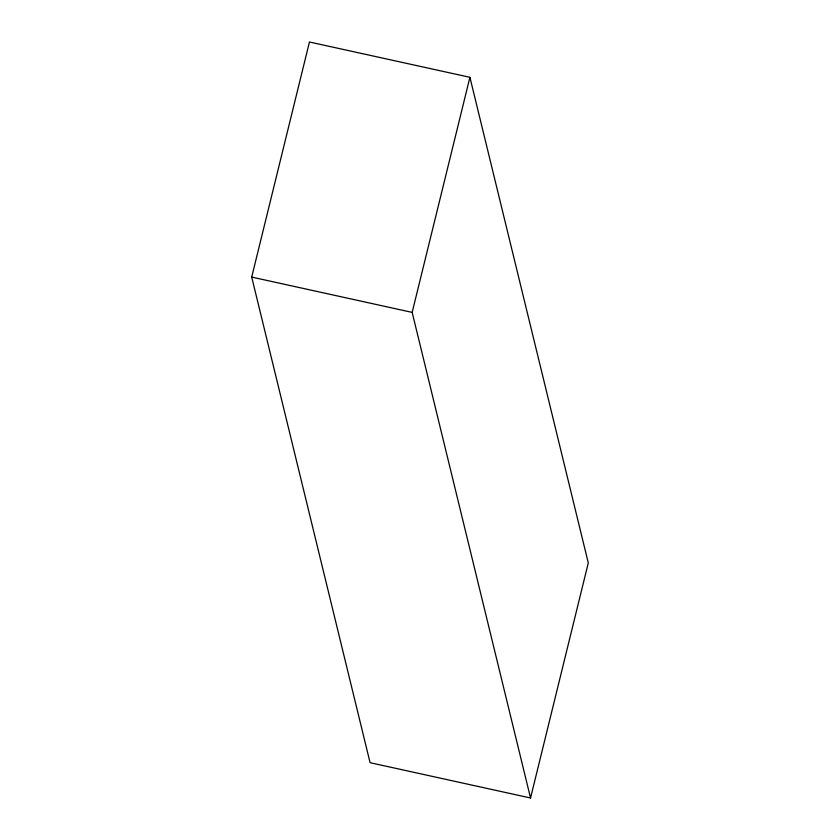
<?xml version="1.0" encoding="UTF-8"?>
<svg xmlns="http://www.w3.org/2000/svg" width="840" height="840" viewBox="0 0 840 840"><rect width="100%" height="100%" fill="white"/><g stroke="black" fill="none" stroke-linecap="round" stroke-linejoin="round"><path stroke-width="1.26" d="M251.706 277.084L309.456 42L469.917 77.311L588.294 562.916L530.544 798L370.083 762.689L251.706 277.084L412.167 312.396L530.544 798M412.167 312.396L469.917 77.311"/></g></svg>
